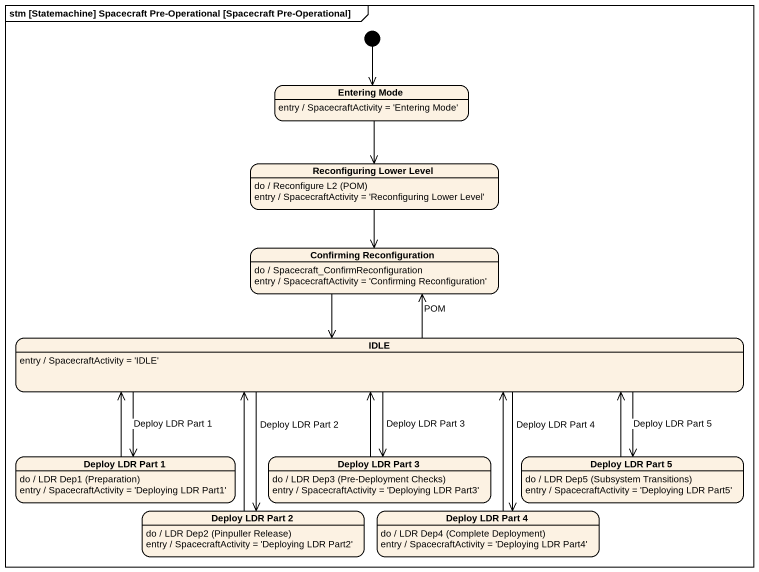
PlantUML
@startuml
mainframe stm [Statemachine] Spacecraft Pre-Operational [Spacecraft Pre-Operational]
hide empty description
state "Entering Mode" as Entering_Mode
Entering_Mode : entry / SpacecraftActivity = 'Entering Mode'
state "Reconfiguring Lower Level" as Reconfiguring_Lower_Level
Reconfiguring_Lower_Level : do / Reconfigure L2 (POM)
Reconfiguring_Lower_Level : entry / SpacecraftActivity = 'Reconfiguring Lower Level'
state "Confirming Reconfiguration" as Confirming_Reconfiguration
Confirming_Reconfiguration : do / Spacecraft_ConfirmReconfiguration
Confirming_Reconfiguration : entry / SpacecraftActivity = 'Confirming Reconfiguration'
state IDLE
IDLE : entry / SpacecraftActivity = 'IDLE'
state "Deploy LDR Part 1" as Deploy_LDR_Part_1
Deploy_LDR_Part_1 : do / LDR Dep1 (Preparation)
Deploy_LDR_Part_1 : entry / SpacecraftActivity = 'Deploying LDR Part1'
state "Deploy LDR Part 3" as Deploy_LDR_Part_3
Deploy_LDR_Part_3 : do / LDR Dep3 (Pre-Deployment Checks)
Deploy_LDR_Part_3 : entry / SpacecraftActivity = 'Deploying LDR Part3'
state "Deploy LDR Part 5" as Deploy_LDR_Part_5
Deploy_LDR_Part_5 : do / LDR Dep5 (Subsystem Transitions)
Deploy_LDR_Part_5 : entry / SpacecraftActivity = 'Deploying LDR Part5'
state "Deploy LDR Part 2" as Deploy_LDR_Part_2
Deploy_LDR_Part_2 : do / LDR Dep2 (Pinpuller Release)
Deploy_LDR_Part_2 : entry / SpacecraftActivity = 'Deploying LDR Part2'
state "Deploy LDR Part 4" as Deploy_LDR_Part_4
Deploy_LDR_Part_4 : do / LDR Dep4 (Complete Deployment)
Deploy_LDR_Part_4 : entry / SpacecraftActivity = 'Deploying LDR Part4'
[*] --> Entering_Mode
Entering_Mode --> Reconfiguring_Lower_Level
Reconfiguring_Lower_Level --> Confirming_Reconfiguration
Confirming_Reconfiguration --> IDLE
IDLE -up-> Confirming_Reconfiguration : POM
IDLE -left-> Deploy_LDR_Part_1 : Deploy LDR Part 1
IDLE --> Deploy_LDR_Part_3 : Deploy LDR Part 3
IDLE -right-> Deploy_LDR_Part_5 : Deploy LDR Part 5
IDLE --> Deploy_LDR_Part_2 : Deploy LDR Part 2
IDLE --> Deploy_LDR_Part_4 : Deploy LDR Part 4
Deploy_LDR_Part_1 -right-> IDLE
Deploy_LDR_Part_3 -up-> IDLE
Deploy_LDR_Part_5 -left-> IDLE
Deploy_LDR_Part_2 -up-> IDLE
Deploy_LDR_Part_4 -up-> IDLE
@enduml
